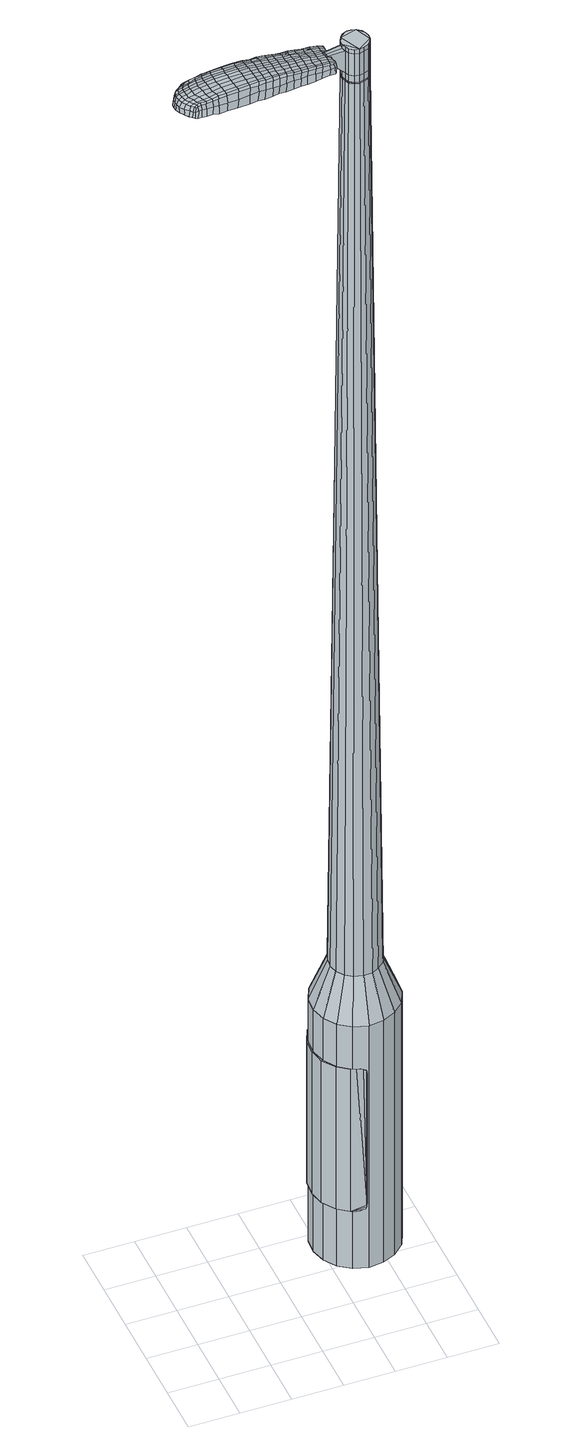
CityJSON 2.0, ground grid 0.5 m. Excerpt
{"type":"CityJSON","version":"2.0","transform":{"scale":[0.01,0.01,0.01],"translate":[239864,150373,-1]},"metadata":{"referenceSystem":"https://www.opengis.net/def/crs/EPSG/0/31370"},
"CityObjects":{
"object1":{"type":"GenericCityObject","attributes":{"cluster":809,"mean_distance_to_centroid":0.257,"new_centroid_x":239865.87,"new_centroid_y":150374.33,"mean_distance_to_camera":9.01,"H1":1.63,"H2":-18.61,"Z_final":110.5,"cluster2":-1,"proj_x":239865.37,"proj_y":150368.63,"id_line":95515,"bearing_l":274.93,"distance":5.73,"orientation":"right","G_obj":184.93},"geometry":[{"type":"MultiSurface","lod":"2","boundaries":[[[0,1,2,3]],[[1,4,5,2]],[[4,6,7,5]],[[6,8,9,7]],[[8,10,11,9]],[[10,12,13,11]],[[12,14,15,13]],[[14,16,17,15]],[[16,18,19,17]],[[18,20,21,19]],[[20,22,23,21]],[[22,24,25,23]],[[24,26,27,25]],[[26,28,29,27]],[[28,30,31,29]],[[30,32,33,31]],[[32,34,35,33]],[[34,0,3,35]],[[36,37,38,39]],[[38,40,41,42]],[[41,43,42]],[[42,44,45,46]],[[45,47,46]],[[46,48,49,50]],[[49,51,50]],[[42,46,50,38]],[[50,52,39,38]],[[53,36,39]],[[2,5,7,35]],[[7,9,11,15]],[[11,13,15]],[[15,17,19,23]],[[19,21,23]],[[23,25,27,31]],[[27,29,31]],[[15,23,31,7]],[[31,33,35,7]],[[3,2,35]],[[1,0,54,55]],[[0,34,56,54]],[[34,32,57,56]],[[32,30,58,57]],[[30,28,59,58]],[[28,26,60,59]],[[26,24,61,60]],[[24,22,62,61]],[[22,20,63,62]],[[20,18,64,63]],[[18,16,65,64]],[[16,14,66,65]],[[14,12,67,66]],[[12,10,68,67]],[[10,8,69,68]],[[8,6,70,69]],[[6,4,71,70]],[[4,1,55,71]],[[55,54,72,73]],[[54,56,74,72]],[[56,57,75,74]],[[57,58,76,75]],[[58,59,77,76]],[[59,60,78,77]],[[60,61,79,78]],[[61,62,80,79]],[[62,63,81,80]],[[63,64,82,81]],[[64,65,83,82]],[[65,66,84,83]],[[66,67,85,84]],[[67,68,86,85]],[[68,69,87,86]],[[69,70,88,87]],[[70,71,89,88]],[[71,55,73,89]],[[90,91,92,93]],[[74,94,91,90]],[[95,96,94,74]],[[97,98,96,95]],[[99,100,98,97]],[[78,101,100,99]],[[102,103,101,78]],[[80,104,103,102]],[[105,106,104,80]],[[82,107,106,105]],[[83,108,107,82]],[[109,110,108,83]],[[111,112,110,109]],[[113,114,112,111]],[[115,116,114,113]],[[117,118,116,115]],[[89,119,118,117]],[[93,92,119,89]],[[120,121,122,123]],[[124,120,123,125]],[[126,124,125,127]],[[128,126,127,129]],[[130,128,129,131]],[[132,130,131,133]],[[134,132,133,135]],[[136,134,135,137]],[[138,136,137,139]],[[140,138,139,141]],[[142,140,141,143]],[[144,142,143,145]],[[146,144,145,147]],[[148,146,147,149]],[[150,148,149,151]],[[152,150,151,153]],[[73,72,90,93]],[[72,74,90]],[[75,95,74]],[[75,76,97,95]],[[76,77,99,97]],[[77,78,99]],[[79,102,78]],[[79,80,102]],[[81,105,80]],[[81,82,105]],[[84,109,83]],[[84,85,111,109]],[[85,86,113,111]],[[86,87,115,113]],[[87,88,117,115]],[[88,89,117]],[[73,93,89]],[[154,155,92,91]],[[155,119,92]],[[156,118,119]],[[156,157,116,118]],[[157,158,114,116]],[[158,159,112,114]],[[159,160,110,112]],[[160,108,110]],[[161,106,107]],[[161,104,106]],[[162,103,104]],[[162,101,103]],[[163,100,101]],[[163,164,98,100]],[[164,165,96,98]],[[165,94,96]],[[154,91,94]],[[39,52,152,166]],[[155,154,167,153]],[[53,39,166,121]],[[154,94,122,167]],[[36,53,121,120]],[[94,165,123,122]],[[37,36,120,124]],[[165,164,125,123]],[[38,37,124,126]],[[164,163,127,125]],[[40,38,126,128]],[[163,101,129,127]],[[41,40,128,130]],[[101,162,131,129]],[[43,41,130,132]],[[162,104,133,131]],[[42,43,132,134]],[[104,161,135,133]],[[44,42,134,136]],[[161,107,137,135]],[[45,44,136,138]],[[107,108,139,137]],[[47,45,138,140]],[[108,160,141,139]],[[46,47,140,142]],[[160,159,143,141]],[[48,46,142,144]],[[159,158,145,143]],[[49,48,144,146]],[[158,157,147,145]],[[51,49,146,148]],[[157,156,149,147]],[[50,51,148,150]],[[156,119,151,149]],[[52,50,150,152]],[[119,155,153,151]],[[152,153,168,169]],[[153,167,170,168]],[[167,122,171,170]],[[122,121,172,171]],[[121,166,173,172]],[[166,152,169,173]],[[174,175,176,177]],[[178,174,177,179]],[[174,178,180,181]],[[175,174,181,182]],[[183,184,185,186]],[[187,183,186,188]],[[183,187,189,190]],[[184,183,190,191]],[[192,193,194,195]],[[196,192,195,197]],[[192,196,198,199]],[[193,192,199,200]],[[201,202,203,204]],[[205,201,204,206]],[[201,205,207,208]],[[202,201,208,209]],[[210,211,212,213]],[[214,210,213,215]],[[210,214,216,217]],[[211,210,217,218]],[[219,220,221,222]],[[223,219,222,224]],[[219,223,225,226]],[[220,219,226,227]],[[228,229,230,231]],[[220,228,231,221]],[[228,220,227,232]],[[229,228,232,233]],[[234,235,236,237]],[[229,234,237,230]],[[234,229,233,238]],[[235,234,238,239]],[[240,178,179,241]],[[235,240,241,236]],[[240,235,239,242]],[[178,240,242,180]],[[243,244,245,246]],[[247,243,246,248]],[[243,247,249,250]],[[244,243,250,251]],[[252,253,254,255]],[[244,252,255,245]],[[252,244,251,256]],[[253,252,256,257]],[[258,259,260,261]],[[253,258,261,254]],[[258,253,257,262]],[[259,258,262,263]],[[264,265,266,267]],[[259,264,267,260]],[[264,259,263,268]],[[265,264,268,269]],[[270,175,182,271]],[[265,270,271,266]],[[270,265,269,272]],[[175,270,272,176]],[[273,274,275,276]],[[277,273,276,278]],[[273,277,279,280]],[[274,273,280,281]],[[282,283,284,285]],[[274,282,285,275]],[[282,274,281,286]],[[283,282,286,287]],[[288,289,290,291]],[[283,288,291,284]],[[288,283,287,292]],[[289,288,292,293]],[[294,187,188,295]],[[289,294,295,290]],[[294,289,293,296]],[[187,294,296,189]],[[297,298,299,300]],[[301,297,300,302]],[[297,301,303,304]],[[298,297,304,305]],[[306,307,308,309]],[[298,306,309,299]],[[306,298,305,310]],[[307,306,310,311]],[[312,313,314,315]],[[307,312,315,308]],[[312,307,311,316]],[[313,312,316,317]],[[318,319,320,321]],[[313,318,321,314]],[[318,313,317,322]],[[319,318,322,323]],[[324,184,191,325]],[[319,324,325,320]],[[324,319,323,326]],[[184,324,326,185]],[[327,213,212,328]],[[329,327,328,330]],[[327,329,331,332]],[[213,327,332,215]],[[333,329,330,334]],[[335,333,334,336]],[[333,335,337,338]],[[329,333,338,331]],[[339,335,336,340]],[[341,339,340,342]],[[339,341,343,344]],[[335,339,344,337]],[[345,341,342,346]],[[347,345,346,348]],[[345,347,349,350]],[[341,345,350,343]],[[351,347,348,352]],[[202,351,352,203]],[[351,202,209,353]],[[347,351,353,349]],[[354,355,200,199]],[[356,354,199,198]],[[354,356,357,358]],[[355,354,358,359]],[[360,361,359,358]],[[362,360,358,357]],[[360,362,363,364]],[[361,360,364,365]],[[366,367,365,364]],[[368,366,364,363]],[[366,368,369,370]],[[367,366,370,371]],[[372,373,371,370]],[[374,372,370,369]],[[372,374,207,205]],[[373,372,205,206]],[[375,376,377,378]],[[277,375,378,279]],[[375,277,278,379]],[[376,375,379,380]],[[381,196,197,382]],[[376,381,382,377]],[[381,376,380,383]],[[196,381,383,198]],[[384,385,386,387]],[[223,384,387,225]],[[384,223,224,388]],[[385,384,388,389]],[[390,391,392,393]],[[385,390,393,386]],[[390,385,389,394]],[[391,390,394,395]],[[396,193,200,397]],[[391,396,397,392]],[[396,391,395,398]],[[193,396,398,194]],[[399,400,401,402]],[[181,399,402,182]],[[399,181,180,403]],[[400,399,403,404]],[[405,406,407,408]],[[400,405,408,401]],[[405,400,404,409]],[[406,405,409,410]],[[411,204,203,412]],[[406,411,412,407]],[[411,406,410,413]],[[204,411,413,206]],[[414,415,416,417]],[[186,414,417,188]],[[414,186,185,418]],[[415,414,418,419]],[[420,208,207,421]],[[415,420,421,416]],[[420,415,419,422]],[[208,420,422,209]],[[423,424,425,426]],[[301,423,426,303]],[[423,301,302,427]],[[424,423,427,428]],[[429,214,215,430]],[[424,429,430,425]],[[429,424,428,431]],[[214,429,431,216]],[[432,433,434,435]],[[247,432,435,249]],[[432,247,248,436]],[[433,432,436,437]],[[438,439,440,441]],[[433,438,441,434]],[[438,433,437,442]],[[439,438,442,443]],[[444,211,218,445]],[[439,444,445,440]],[[444,439,443,446]],[[211,444,446,212]],[[447,448,437,436]],[[246,447,436,248]],[[447,246,245,449]],[[448,447,449,450]],[[451,452,443,442]],[[448,451,442,437]],[[451,448,450,453]],[[452,451,453,454]],[[455,328,212,446]],[[452,455,446,443]],[[455,452,454,456]],[[328,455,456,330]],[[457,458,459,460]],[[304,457,460,305]],[[457,304,303,426]],[[458,457,426,425]],[[461,332,331,462]],[[458,461,462,459]],[[461,458,425,430]],[[332,461,430,215]],[[463,464,450,449]],[[255,463,449,245]],[[463,255,254,465]],[[464,463,465,466]],[[467,468,454,453]],[[464,467,453,450]],[[467,464,466,469]],[[468,467,469,470]],[[471,334,330,456]],[[468,471,456,454]],[[471,468,470,472]],[[334,471,472,336]],[[473,474,475,476]],[[310,473,476,311]],[[473,310,305,460]],[[474,473,460,459]],[[477,338,337,478]],[[474,477,478,475]],[[477,474,459,462]],[[338,477,462,331]],[[479,480,466,465]],[[261,479,465,254]],[[479,261,260,481]],[[480,479,481,482]],[[483,484,470,469]],[[480,483,469,466]],[[483,480,482,485]],[[484,483,485,486]],[[487,340,336,472]],[[484,487,472,470]],[[487,484,486,488]],[[340,487,488,342]],[[489,490,491,492]],[[316,489,492,317]],[[489,316,311,476]],[[490,489,476,475]],[[493,344,343,494]],[[490,493,494,491]],[[493,490,475,478]],[[344,493,478,337]],[[495,496,482,481]],[[267,495,481,260]],[[495,267,266,497]],[[496,495,497,498]],[[499,500,486,485]],[[496,499,485,482]],[[499,496,498,501]],[[500,499,501,502]],[[503,346,342,488]],[[500,503,488,486]],[[503,500,502,504]],[[346,503,504,348]],[[505,506,507,508]],[[322,505,508,323]],[[505,322,317,492]],[[506,505,492,491]],[[509,350,349,510]],[[506,509,510,507]],[[509,506,491,494]],[[350,509,494,343]],[[511,512,498,497]],[[271,511,497,266]],[[511,271,182,402]],[[512,511,402,401]],[[513,514,502,501]],[[512,513,501,498]],[[513,512,401,408]],[[514,513,408,407]],[[515,352,348,504]],[[514,515,504,502]],[[515,514,407,412]],[[352,515,412,203]],[[516,517,419,418]],[[326,516,418,185]],[[516,326,323,508]],[[517,516,508,507]],[[518,353,209,422]],[[517,518,422,419]],[[518,517,507,510]],[[353,518,510,349]],[[519,520,380,379]],[[276,519,379,278]],[[519,276,275,521]],[[520,519,521,522]],[[523,356,198,383]],[[520,523,383,380]],[[523,520,522,524]],[[356,523,524,357]],[[525,526,527,528]],[[226,525,528,227]],[[525,226,225,387]],[[526,525,387,386]],[[529,530,531,532]],[[526,529,532,527]],[[529,526,386,393]],[[530,529,393,392]],[[533,355,359,534]],[[530,533,534,531]],[[533,530,392,397]],[[355,533,397,200]],[[535,536,522,521]],[[285,535,521,275]],[[535,285,284,537]],[[536,535,537,538]],[[539,362,357,524]],[[536,539,524,522]],[[539,536,538,540]],[[362,539,540,363]],[[541,542,543,544]],[[232,541,544,233]],[[541,232,227,528]],[[542,541,528,527]],[[545,546,547,548]],[[542,545,548,543]],[[545,542,527,532]],[[546,545,532,531]],[[549,361,365,550]],[[546,549,550,547]],[[549,546,531,534]],[[361,549,534,359]],[[551,552,538,537]],[[291,551,537,284]],[[551,291,290,553]],[[552,551,553,554]],[[555,368,363,540]],[[552,555,540,538]],[[555,552,554,556]],[[368,555,556,369]],[[557,558,559,560]],[[238,557,560,239]],[[557,238,233,544]],[[558,557,544,543]],[[561,562,563,564]],[[558,561,564,559]],[[561,558,543,548]],[[562,561,548,547]],[[565,367,371,566]],[[562,565,566,563]],[[565,562,547,550]],[[367,565,550,365]],[[567,568,554,553]],[[295,567,553,290]],[[567,295,188,417]],[[568,567,417,416]],[[569,374,369,556]],[[568,569,556,554]],[[569,568,416,421]],[[374,569,421,207]],[[570,571,404,403]],[[242,570,403,180]],[[570,242,239,560]],[[571,570,560,559]],[[572,573,410,409]],[[571,572,409,404]],[[572,571,559,564]],[[573,572,564,563]],[[574,373,206,413]],[[573,574,413,410]],[[574,573,563,566]],[[373,574,566,371]],[[575,576,577,578]],[[578,577,579,580]],[[581,579,577,582]],[[582,577,576,583]],[[584,585,586,587]],[[587,586,588,589]],[[590,588,586,591]],[[591,586,585,592]],[[593,594,595,596]],[[596,595,597,598]],[[599,597,595,600]],[[600,595,594,601]],[[602,603,604,605]],[[605,604,606,607]],[[608,606,604,609]],[[609,604,603,610]],[[611,612,613,614]],[[614,613,615,616]],[[617,615,613,618]],[[618,613,612,619]],[[620,621,622,623]],[[623,622,624,625]],[[626,624,622,627]],[[627,622,621,628]],[[629,630,631,632]],[[632,631,621,620]],[[628,621,631,633]],[[633,631,630,634]],[[635,636,637,638]],[[638,637,630,629]],[[634,630,637,639]],[[639,637,636,640]],[[580,579,641,642]],[[642,641,636,635]],[[640,636,641,643]],[[643,641,579,581]],[[644,645,646,647]],[[647,646,648,649]],[[650,648,646,651]],[[651,646,645,652]],[[653,654,655,656]],[[656,655,645,644]],[[652,645,655,657]],[[657,655,654,658]],[[659,660,661,662]],[[662,661,654,653]],[[658,654,661,663]],[[663,661,660,664]],[[665,666,667,668]],[[668,667,660,659]],[[664,660,667,669]],[[669,667,666,670]],[[583,576,671,672]],[[672,671,666,665]],[[670,666,671,673]],[[673,671,576,575]],[[674,675,676,677]],[[677,676,678,679]],[[680,678,676,681]],[[681,676,675,682]],[[683,684,685,686]],[[686,685,675,674]],[[682,675,685,687]],[[687,685,684,688]],[[689,690,691,692]],[[692,691,684,683]],[[688,684,691,693]],[[693,691,690,694]],[[589,588,695,696]],[[696,695,690,689]],[[694,690,695,697]],[[697,695,588,590]],[[698,699,700,701]],[[701,700,702,703]],[[704,702,700,705]],[[705,700,699,706]],[[707,708,709,710]],[[710,709,699,698]],[[706,699,709,711]],[[711,709,708,712]],[[713,714,715,716]],[[716,715,708,707]],[[712,708,715,717]],[[717,715,714,718]],[[719,720,721,722]],[[722,721,714,713]],[[718,714,721,723]],[[723,721,720,724]],[[592,585,725,726]],[[726,725,720,719]],[[724,720,725,727]],[[727,725,585,584]],[[611,614,728,729]],[[729,728,730,731]],[[732,730,728,733]],[[733,728,614,616]],[[731,730,734,735]],[[735,734,736,737]],[[738,736,734,739]],[[739,734,730,732]],[[737,736,740,741]],[[741,740,742,743]],[[744,742,740,745]],[[745,740,736,738]],[[743,742,746,747]],[[747,746,748,749]],[[750,748,746,751]],[[751,746,742,744]],[[749,748,752,753]],[[753,752,603,602]],[[610,603,752,754]],[[754,752,748,750]],[[601,755,756,600]],[[600,756,757,599]],[[758,757,756,759]],[[759,756,755,760]],[[760,761,762,759]],[[759,762,763,758]],[[764,763,762,765]],[[765,762,761,766]],[[766,767,768,765]],[[765,768,769,764]],[[770,769,768,771]],[[771,768,767,772]],[[772,773,774,771]],[[771,774,775,770]],[[608,775,774,606]],[[606,774,773,607]],[[776,777,778,779]],[[779,778,678,680]],[[679,678,778,780]],[[780,778,777,781]],[[598,597,782,783]],[[783,782,777,776]],[[781,777,782,784]],[[784,782,597,599]],[[785,786,787,788]],[[788,787,624,626]],[[625,624,787,789]],[[789,787,786,790]],[[791,792,793,794]],[[794,793,786,785]],[[790,786,793,795]],[[795,793,792,796]],[[601,594,797,798]],[[798,797,792,791]],[[796,792,797,799]],[[799,797,594,593]],[[800,801,802,803]],[[803,802,582,583]],[[581,582,802,804]],[[804,802,801,805]],[[806,807,808,809]],[[809,808,801,800]],[[805,801,808,810]],[[810,808,807,811]],[[602,605,812,813]],[[813,812,807,806]],[[811,807,812,814]],[[814,812,605,607]],[[815,816,817,818]],[[818,817,587,589]],[[584,587,817,819]],[[819,817,816,820]],[[608,609,821,822]],[[822,821,816,815]],[[820,816,821,823]],[[823,821,609,610]],[[824,825,826,827]],[[827,826,702,704]],[[702,826,703]],[[703,826,825,828]],[[616,615,829,830]],[[830,829,825,824]],[[828,825,829,831]],[[831,829,615,617]],[[832,833,834,835]],[[835,834,648,650]],[[649,648,834,836]],[[836,834,833,837]],[[838,839,840,841]],[[841,840,833,832]],[[837,833,840,842]],[[842,840,839,843]],[[619,612,844,845]],[[845,844,839,838]],[[843,839,844,846]],[[846,844,612,611]],[[837,847,848,836]],[[836,848,647,649]],[[644,647,848,849]],[[848,847,849]],[[843,850,851,842]],[[842,851,847,837]],[[849,847,851,852]],[[852,851,850,853]],[[611,729,854,846]],[[846,854,850,843]],[[853,850,854,855]],[[855,854,729,731]],[[856,857,858,859]],[[859,858,705,706]],[[704,705,858,827]],[[827,858,857,824]],[[732,733,860,861]],[[861,860,857,856]],[[824,857,860,830]],[[830,860,733,616]],[[862,863,849]],[[849,863,656,644]],[[653,656,863,864]],[[864,863,862,865]],[[853,866,867,852]],[[852,867,862,849]],[[865,862,867,868]],[[868,867,866,869]],[[731,735,870,855]],[[855,870,866,853]],[[869,866,870,871]],[[871,870,735,737]],[[872,873,874,875]],[[875,874,711,712]],[[706,711,874,859]],[[859,874,873,856]],[[738,739,876,877]],[[877,876,873,872]],[[856,873,876,861]],[[861,876,739,732]],[[865,878,864]],[[864,878,662,653]],[[659,662,878,879]],[[879,878,880]],[[869,881,882,868]],[[868,882,878,865]],[[880,878,882,883]],[[883,882,881,884]],[[737,741,885,871]],[[871,885,881,869]],[[884,881,885,886]],[[886,885,741,743]],[[887,888,889,890]],[[890,889,717,718]],[[712,717,889,875]],[[875,889,888,872]],[[744,745,891,892]],[[892,891,888,887]],[[872,888,891,877]],[[877,891,745,738]],[[880,893,894,879]],[[879,894,668,659]],[[665,668,894,895]],[[895,894,893,896]],[[884,897,898,883]],[[883,898,893,880]],[[896,893,898,899]],[[899,898,897,900]],[[743,747,901,886]],[[886,901,897,884]],[[900,897,901,902]],[[902,901,747,749]],[[903,904,905,906]],[[906,905,723,724]],[[718,723,905,890]],[[890,905,904,887]],[[750,751,907,908]],[[908,907,904,903]],[[887,904,907,892]],[[892,907,751,744]],[[896,909,910,895]],[[895,910,672,665]],[[583,672,910,803]],[[803,910,909,800]],[[900,911,912,899]],[[899,912,909,896]],[[800,909,912,809]],[[809,912,911,806]],[[749,753,913,902]],[[902,913,911,900]],[[806,911,913,813]],[[813,913,753,602]],[[820,914,915,819]],[[819,915,727,584]],[[724,727,915,906]],[[906,915,914,903]],[[610,754,916,823]],[[823,916,914,820]],[[903,914,916,908]],[[908,916,754,750]],[[781,917,918,780]],[[780,918,677,679]],[[674,677,918,919]],[[919,918,917,920]],[[599,757,921,784]],[[784,921,917,781]],[[920,917,921,922]],[[922,921,757,758]],[[923,924,925,926]],[[926,925,627,628]],[[626,627,925,788]],[[788,925,924,785]],[[927,928,929,930]],[[930,929,924,923]],[[785,924,929,794]],[[794,929,928,791]],[[760,755,931,932]],[[932,931,928,927]],[[791,928,931,798]],[[798,931,755,601]],[[920,933,934,919]],[[919,934,686,674]],[[683,686,934,935]],[[935,934,933,936]],[[758,763,937,922]],[[922,937,933,920]],[[936,933,937,938]],[[938,937,763,764]],[[939,940,941,942]],[[942,941,633,634]],[[628,633,941,926]],[[926,941,940,923]],[[943,944,945,946]],[[946,945,940,939]],[[923,940,945,930]],[[930,945,944,927]],[[766,761,947,948]],[[948,947,944,943]],[[927,944,947,932]],[[932,947,761,760]],[[936,949,950,935]],[[935,950,692,683]],[[689,692,950,951]],[[951,950,949,952]],[[764,769,953,938]],[[938,953,949,936]],[[952,949,953,954]],[[954,953,769,770]],[[955,956,957,958]],[[958,957,639,640]],[[634,639,957,942]],[[942,957,956,939]],[[959,960,961,962]],[[962,961,956,955]],[[939,956,961,946]],[[946,961,960,943]],[[772,767,963,964]],[[964,963,960,959]],[[943,960,963,948]],[[948,963,767,766]],[[952,965,966,951]],[[951,966,696,689]],[[589,696,966,818]],[[818,966,965,815]],[[770,775,967,954]],[[954,967,965,952]],[[815,965,967,822]],[[822,967,775,608]],[[805,968,969,804]],[[804,969,643,581]],[[640,643,969,958]],[[958,969,968,955]],[[811,970,971,810]],[[810,971,968,805]],[[955,968,971,962]],[[962,971,970,959]],[[607,773,972,814]],[[814,972,970,811]],[[959,970,972,964]],[[964,972,773,772]],[[575,578,177,176]],[[578,580,179,177]],[[590,591,190,189]],[[591,592,191,190]],[[593,596,195,194]],[[596,598,197,195]],[[617,618,217,216]],[[618,619,218,217]],[[620,623,222,221]],[[623,625,224,222]],[[629,632,231,230]],[[632,620,221,231]],[[635,638,237,236]],[[638,629,230,237]],[[580,642,241,179]],[[642,635,236,241]],[[650,651,250,249]],[[651,652,251,250]],[[652,657,256,251]],[[657,658,257,256]],[[658,663,262,257]],[[663,664,263,262]],[[664,669,268,263]],[[669,670,269,268]],[[670,673,272,269]],[[673,575,176,272]],[[680,681,280,279]],[[681,682,281,280]],[[682,687,286,281]],[[687,688,287,286]],[[688,693,292,287]],[[693,694,293,292]],[[694,697,296,293]],[[697,590,189,296]],[[698,701,300,299]],[[701,703,302,300]],[[707,710,309,308]],[[710,698,299,309]],[[713,716,315,314]],[[716,707,308,315]],[[719,722,321,320]],[[722,713,314,321]],[[592,726,325,191]],[[726,719,320,325]],[[776,779,378,377]],[[779,680,279,378]],[[598,783,382,197]],[[783,776,377,382]],[[625,789,388,224]],[[789,790,389,388]],[[790,795,394,389]],[[795,796,395,394]],[[796,799,398,395]],[[799,593,194,398]],[[703,427,302]],[[703,828,428,427]],[[828,831,431,428]],[[831,617,216,431]],[[832,835,435,434]],[[835,650,249,435]],[[838,841,441,440]],[[841,832,434,441]],[[619,845,445,218]],[[845,838,440,445]],[[973,974,975,976]],[[977,978,976,975]],[[979,980,981,982]],[[983,984,985,986]],[[974,987,988,975]],[[989,977,975,988]],[[990,979,982,991]],[[992,993,984,983]],[[987,994,995,988]],[[995,996,989,988]],[[997,990,991,998]],[[999,993,992,1000]],[[994,1001,1002,995]],[[1002,1003,996,995]],[[1004,997,998,1005]],[[1006,999,1000,1007]],[[1008,1009,1010,1011]],[[1012,1013,1009,1008]],[[1012,1014,1015,1013]],[[1014,1016,1017,1015]],[[1018,1019,1020,1021]],[[1022,1023,1019,1018]],[[1024,1025,1023,1022]],[[1026,1027,1025,1024]],[[1021,1010,1009,1018]],[[1018,1009,1013,1022]],[[1013,1015,1024,1022]],[[1015,1017,1026,1024]],[[982,981,978,977]],[[991,982,977,989]],[[996,998,991,989]],[[1003,1005,998,996]],[[983,986,980,979]],[[992,983,979,990]],[[1000,992,990,997]],[[1007,1000,997,1004]],[[984,1008,1011,985]],[[993,1012,1008,984]],[[1014,1012,993,999]],[[1016,1014,999,1006]],[[1028,1029,1030,1031]],[[1030,1032,1033,1034]],[[1030,1034,1035,1036]],[[1030,1036,1031]],[[1037,1028,1031,1038]],[[1039,1038,1031,1040]],[[1041,1040,1031]],[[1042,1030,1029,1043]],[[1044,1042,1043,1045]],[[1046,1044,1045,1047]],[[1048,1046,1047,1049]],[[1050,1048,1049,1051]],[[1051,1052,1053,1054]],[[1051,1054,1055,1056]],[[1051,1056,1057,1058]],[[1057,1059,1060,1061]],[[1057,1061,1062,1063]],[[1057,1063,1058]],[[1051,1058,1050]],[[1064,1065,1029,1028]],[[1066,1067,1032,1030]],[[1068,1069,1041,1031]],[[1065,1070,1043,1029]],[[1071,1066,1030,1042]],[[1070,1072,1045,1043]],[[1073,1071,1042,1044]],[[1072,1074,1047,1045]],[[1075,1073,1044,1046]],[[1074,1076,1049,1047]],[[1077,1075,1046,1048]],[[1076,1078,1051,1049]],[[1079,1077,1048,1050]],[[1078,1080,1052,1051]],[[1081,1082,1059,1057]],[[1083,1079,1050,1058]],[[1053,1052,1080,1084]],[[1054,1053,1084,1085]],[[1055,1054,1085,1086]],[[1056,1055,1086,1087]],[[1057,1056,1087,1081]],[[1088,1064,1028,1037]],[[1089,1088,1037,1038]],[[1090,1089,1038,1039]],[[1091,1090,1039,1040]],[[1069,1091,1040,1041]],[[1033,1032,1067,1092]],[[1060,1059,1082,1093]],[[1034,1033,1092,1094]],[[1035,1034,1094,1095]],[[1036,1035,1095,1096]],[[1031,1036,1096,1068]],[[1061,1060,1093,1097]],[[1062,1061,1097,1098]],[[1063,1062,1098,1099]],[[1058,1063,1099,1083]]]}]}
},
"vertices":[
[143,128,384],[144,143,384],[144,143,96],[143,128,96],[150,156,384],[150,156,96],[161,166,384],[161,166,96],[174,173,384],[174,173,96],[189,174,384],[189,174,96],[203,170,384],[203,170,96],[215,162,384],[215,162,96],[223,149,384],[223,149,96],[227,135,384],[227,135,96],[226,121,384],[226,121,96],[220,107,384],[220,107,96],[209,97,384],[209,97,96],[196,91,384],[196,91,96],[181,89,384],[181,89,96],[167,93,384],[167,93,96],[155,102,384],[155,102,96],[147,114,384],[147,114,96],[175,122,1524],[179,119,1524],[184,118,1524],[172,130,1524],[188,119,1524],[193,121,1524],[198,128,1524],[196,124,1524],[198,133,1524],[197,137,1524],[191,144,1524],[195,141,1524],[186,145,1524],[182,145,1524],[174,139,1524],[177,143,1524],[172,135,1524],[173,126,1524],[160,129,429],[161,138,429],[162,121,429],[167,114,429],[174,109,429],[183,107,429],[192,107,429],[199,111,429],[206,117,429],[209,125,429],[210,134,429],[208,142,429],[203,149,429],[196,154,429],[187,157,429],[179,156,429],[171,152,429],[164,146,429],[172,130,1483],[172,135,1483],[173,126,1483],[175,122,1483],[179,119,1483],[184,118,1483],[188,119,1483],[193,121,1483],[196,124,1483],[198,128,1483],[198,133,1483],[197,137,1483],[195,141,1483],[191,144,1483],[186,145,1483],[182,145,1483],[177,143,1483],[174,139,1483],[172,131,1483],[172,131,1485],[173,135,1485],[173,135,1483],[173,126,1485],[176,123,1483],[176,123,1485],[180,120,1483],[180,120,1485],[184,119,1483],[184,119,1485],[188,119,1485],[192,121,1483],[192,121,1485],[196,124,1485],[197,128,1483],[197,128,1485],[198,133,1485],[197,137,1485],[194,141,1483],[194,141,1485],[190,143,1483],[190,143,1485],[186,144,1483],[186,144,1485],[182,144,1483],[182,144,1485],[178,142,1483],[178,142,1485],[174,139,1485],[175,122,1519],[173,126,1519],[173,126,1493],[175,122,1493],[179,119,1519],[179,119,1493],[184,118,1519],[184,118,1493],[188,119,1519],[188,119,1493],[193,121,1519],[193,121,1493],[196,124,1519],[196,124,1493],[198,128,1519],[198,128,1493],[198,133,1519],[198,133,1493],[197,137,1519],[197,137,1493],[195,141,1519],[195,141,1493],[191,144,1519],[191,144,1493],[186,145,1519],[186,145,1493],[182,145,1519],[182,145,1493],[177,143,1519],[177,143,1493],[174,139,1519],[174,139,1493],[172,135,1519],[172,135,1493],[172,130,1485],[172,135,1485],[177,143,1485],[182,145,1485],[186,145,1485],[191,144,1485],[195,141,1485],[198,128,1485],[193,121,1485],[184,118,1485],[179,119,1485],[175,122,1485],[172,130,1519],[172,130,1493],[153,132,1513],[153,132,1518],[153,129,1513],[153,126,1513],[153,126,1518],[153,129,1518],[78,142,1519],[85,142,1518],[83,144,1509],[76,143,1510],[69,142,1519],[67,143,1510],[70,140,1526],[79,141,1525],[86,141,1525],[81,104,1519],[88,105,1518],[88,106,1525],[81,105,1525],[72,103,1519],[73,104,1526],[71,101,1510],[79,102,1510],[86,103,1509],[6,115,1519],[6,118,1519],[5,118,1513],[5,115,1513],[7,111,1519],[7,111,1513],[9,111,1524],[8,115,1524],[7,119,1524],[80,121,1530],[87,122,1529],[87,125,1529],[80,125,1530],[71,120,1531],[70,124,1531],[71,117,1530],[80,117,1530],[87,118,1529],[160,128,1512],[160,131,1512],[159,131,1517],[159,128,1517],[160,125,1512],[159,125,1517],[160,125,1506],[159,128,1506],[159,131,1506],[19,136,1519],[22,136,1519],[21,138,1512],[18,137,1512],[16,135,1518],[15,136,1512],[17,134,1522],[19,134,1523],[22,135,1524],[27,137,1519],[32,138,1519],[31,139,1512],[25,138,1512],[27,136,1524],[33,137,1525],[38,139,1519],[46,140,1519],[44,141,1511],[37,140,1511],[39,138,1526],[47,138,1526],[57,141,1519],[56,142,1510],[58,139,1526],[151,144,1513],[144,144,1513],[145,143,1518],[152,143,1517],[157,144,1512],[156,143,1516],[156,145,1506],[150,145,1507],[143,145,1507],[136,144,1514],[129,144,1515],[130,142,1520],[137,143,1519],[135,145,1507],[128,145,1507],[121,143,1515],[114,143,1516],[115,142,1522],[122,142,1521],[120,145,1508],[113,145,1508],[106,143,1517],[99,143,1517],[100,141,1524],[107,142,1523],[105,144,1508],[98,144,1509],[92,143,1518],[93,141,1524],[90,144,1509],[21,100,1519],[24,100,1519],[24,101,1524],[21,101,1523],[18,100,1518],[19,101,1522],[18,99,1512],[20,98,1512],[23,98,1512],[29,100,1519],[35,100,1519],[35,101,1525],[29,101,1524],[28,98,1512],[34,98,1512],[41,100,1519],[49,100,1519],[49,102,1526],[41,101,1526],[40,98,1511],[48,99,1511],[60,101,1519],[61,103,1526],[59,100,1510],[154,114,1513],[146,113,1513],[145,112,1507],[153,113,1507],[159,115,1512],[159,114,1506],[158,116,1516],[154,115,1517],[147,114,1518],[139,112,1514],[131,111,1515],[130,109,1507],[138,110,1507],[140,113,1519],[132,112,1520],[124,110,1515],[117,109,1516],[116,107,1508],[123,108,1508],[125,111,1521],[117,110,1522],[109,107,1517],[102,106,1517],[101,105,1509],[108,106,1508],[110,109,1523],[103,108,1524],[95,105,1518],[94,104,1509],[96,107,1524],[154,128,1519],[153,130,1519],[146,127,1520],[146,130,1520],[146,124,1520],[154,125,1519],[139,127,1522],[139,129,1522],[131,126,1523],[131,129,1523],[132,123,1523],[139,124,1521],[124,125,1524],[124,128,1524],[117,125,1525],[116,127,1525],[117,121,1525],[124,122,1524],[109,124,1526],[109,127,1526],[102,123,1527],[102,126,1527],[102,120,1527],[109,121,1526],[94,123,1528],[94,126,1528],[95,119,1528],[11,115,1527],[10,119,1527],[12,111,1526],[16,112,1527],[15,115,1528],[15,119,1528],[21,116,1529],[21,120,1529],[22,112,1528],[30,113,1530],[29,117,1530],[28,120,1530],[36,117,1531],[36,121,1531],[37,113,1530],[46,114,1531],[45,118,1531],[45,122,1531],[58,119,1531],[58,123,1531],[58,115,1531],[16,101,1518],[14,103,1519],[13,102,1513],[15,100,1513],[18,102,1523],[15,104,1523],[10,107,1519],[10,106,1513],[12,107,1524],[14,134,1518],[12,132,1518],[14,131,1523],[16,133,1523],[13,135,1513],[11,133,1513],[10,129,1519],[8,126,1519],[9,126,1524],[11,129,1523],[9,129,1513],[7,126,1513],[6,122,1519],[8,122,1524],[5,122,1513],[79,139,1528],[79,137,1528],[86,137,1528],[86,139,1527],[70,139,1528],[70,137,1529],[79,134,1529],[79,131,1530],[86,132,1529],[86,135,1528],[70,134,1529],[70,131,1530],[79,128,1530],[87,128,1529],[70,127,1531],[82,107,1528],[81,109,1529],[72,108,1529],[73,106,1528],[89,108,1527],[88,110,1528],[81,113,1529],[72,112,1530],[88,114,1528],[161,116,1512],[161,118,1512],[160,119,1517],[160,117,1517],[160,115,1506],[160,118,1506],[161,122,1512],[159,122,1517],[160,121,1506],[159,143,1512],[159,141,1512],[158,142,1506],[158,144,1506],[158,142,1517],[158,141,1517],[159,139,1512],[160,136,1512],[159,137,1506],[158,140,1506],[158,138,1517],[158,136,1517],[160,134,1512],[159,134,1506],[159,133,1517],[152,142,1519],[153,140,1519],[145,142,1520],[145,140,1520],[153,138,1519],[153,135,1519],[145,138,1520],[146,135,1520],[153,133,1519],[146,132,1520],[154,116,1519],[154,118,1519],[147,117,1520],[147,115,1520],[154,121,1519],[147,121,1520],[137,141,1521],[138,140,1521],[130,141,1522],[130,139,1522],[138,137,1521],[138,135,1521],[130,137,1522],[131,134,1523],[138,132,1522],[131,131,1523],[140,114,1521],[140,116,1521],[132,116,1522],[132,113,1522],[139,120,1521],[132,119,1522],[123,141,1523],[123,139,1523],[115,140,1524],[115,139,1524],[123,136,1523],[123,134,1524],[116,136,1525],[116,133,1525],[123,131,1524],[116,130,1525],[125,112,1523],[125,115,1523],[117,114,1524],[118,111,1524],[124,118,1524],[117,117,1525],[108,140,1525],[108,138,1525],[101,140,1526],[101,138,1526],[108,136,1526],[108,133,1526],[101,135,1527],[101,132,1527],[109,130,1526],[101,129,1527],[110,111,1525],[110,113,1525],[103,112,1526],[103,110,1526],[110,116,1526],[102,116,1527],[93,140,1527],[93,138,1527],[94,135,1527],[94,132,1528],[94,129,1528],[96,109,1527],[96,111,1527],[95,115,1528],[20,102,1525],[18,104,1525],[23,102,1526],[21,104,1526],[15,107,1526],[19,107,1527],[18,133,1525],[16,131,1525],[20,132,1526],[21,134,1525],[14,129,1525],[12,126,1526],[16,126,1527],[18,130,1526],[11,122,1526],[15,123,1527],[29,102,1526],[27,104,1527],[35,102,1527],[33,104,1528],[25,108,1528],[31,108,1529],[26,135,1526],[25,133,1527],[31,134,1528],[32,135,1527],[24,130,1527],[22,127,1528],[29,128,1529],[30,131,1528],[21,124,1528],[29,124,1530],[41,103,1528],[40,105,1529],[49,103,1528],[48,106,1529],[38,109,1529],[47,110,1530],[39,136,1528],[38,134,1528],[46,135,1529],[47,137,1528],[37,132,1529],[36,128,1530],[45,129,1530],[45,132,1530],[36,125,1530],[45,125,1531],[61,104,1529],[60,107,1529],[59,111,1530],[58,138,1528],[58,136,1529],[58,133,1530],[58,130,1530],[57,126,1531],[83,142,1509],[85,140,1518],[78,140,1518],[76,141,1509],[69,140,1519],[68,141,1510],[70,138,1525],[79,139,1525],[86,139,1525],[88,108,1525],[87,106,1518],[80,106,1518],[81,107,1525],[72,105,1519],[73,106,1525],[71,103,1510],[79,104,1509],[86,105,1509],[7,118,1513],[8,118,1519],[8,115,1519],[7,115,1513],[9,112,1519],[9,111,1513],[11,112,1524],[10,115,1524],[9,119,1524],[86,125,1528],[87,122,1528],[79,121,1529],[79,124,1529],[70,120,1529],[70,124,1529],[71,117,1529],[80,118,1529],[87,118,1528],[157,131,1516],[158,131,1512],[158,128,1512],[157,128,1516],[158,125,1512],[157,125,1516],[157,125,1506],[157,128,1506],[157,131,1506],[21,136,1512],[22,134,1519],[19,134,1518],[18,135,1512],[17,133,1518],[16,134,1512],[18,132,1522],[20,133,1523],[23,133,1523],[31,137,1512],[33,136,1519],[27,135,1519],[26,137,1512],[28,134,1524],[33,135,1525],[45,139,1511],[46,138,1519],[38,137,1519],[37,138,1511],[39,136,1525],[47,136,1526],[57,139,1519],[56,140,1510],[58,137,1526],[144,141,1518],[144,142,1513],[151,142,1513],[152,141,1517],[156,142,1512],[156,141,1515],[155,143,1506],[150,143,1506],[143,143,1507],[130,140,1520],[129,142,1514],[136,142,1514],[137,141,1519],[135,143,1507],[128,143,1507],[115,140,1522],[114,141,1516],[121,141,1515],[122,140,1521],[120,143,1508],[113,143,1508],[100,139,1523],[99,141,1517],[106,141,1516],[107,140,1522],[105,142,1508],[98,142,1508],[92,141,1517],[93,139,1524],[90,142,1509],[25,103,1523],[24,102,1519],[21,102,1518],[21,103,1523],[19,102,1518],[20,103,1522],[18,101,1512],[20,100,1512],[23,100,1512],[35,103,1525],[35,102,1519],[29,102,1519],[30,103,1524],[28,100,1512],[34,100,1512],[49,104,1526],[49,102,1519],[41,102,1519],[41,103,1525],[40,100,1511],[47,101,1511],[60,103,1519],[61,105,1526],[59,102,1510],[145,114,1507],[146,115,1513],[153,116,1513],[153,115,1506],[158,117,1512],[158,116,1506],[158,118,1515],[154,117,1517],[146,116,1518],[130,111,1507],[131,113,1514],[138,114,1514],[138,112,1507],[139,115,1519],[132,114,1520],[115,109,1508],[116,110,1516],[124,112,1515],[123,110,1508],[124,113,1521],[117,112,1522],[101,107,1508],[102,108,1517],[109,109,1516],[108,108,1508],[110,111,1522],[102,110,1523],[94,107,1517],[93,106,1509],[95,109,1524],[153,128,1518],[152,130,1518],[146,127,1519],[145,130,1519],[146,124,1519],[153,125,1518],[138,127,1520],[138,129,1520],[131,126,1521],[131,129,1521],[131,123,1521],[138,124,1520],[123,125,1523],[123,128,1523],[116,125,1524],[116,127,1524],[116,121,1524],[124,122,1523],[109,124,1525],[108,127,1525],[101,123,1526],[101,126,1526],[102,120,1526],[109,121,1525],[94,123,1527],[94,126,1527],[94,119,1527],[12,119,1526],[12,115,1526],[13,112,1525],[17,112,1526],[16,116,1526],[16,119,1526],[22,120,1528],[22,116,1528],[23,113,1527],[30,113,1528],[29,117,1529],[29,120,1529],[36,121,1530],[36,117,1530],[37,114,1529],[46,115,1530],[45,118,1530],[45,122,1530],[58,123,1530],[58,119,1530],[58,116,1530],[15,103,1513],[15,104,1518],[17,103,1518],[17,102,1512],[19,104,1523],[17,105,1523],[12,108,1519],[11,107,1513],[14,108,1523],[15,130,1523],[14,130,1518],[16,132,1518],[17,131,1523],[15,133,1512],[13,131,1512],[11,125,1523],[10,125,1519],[12,128,1519],[13,128,1523],[11,128,1513],[9,125,1513],[8,122,1519],[10,122,1524],[8,122,1513],[86,137,1527],[79,136,1527],[79,138,1527],[86,138,1526],[70,137,1527],[70,136,1528],[86,131,1528],[79,131,1528],[79,134,1528],[86,134,1527],[70,133,1528],[70,130,1529],[79,128,1529],[86,128,1528],[70,127,1529],[72,109,1528],[81,110,1527],[81,108,1527],[73,107,1527],[88,109,1526],[88,110,1527],[80,113,1528],[72,113,1528],[87,114,1527],[158,119,1516],[159,118,1512],[159,117,1512],[158,118,1516],[158,117,1506],[158,122,1512],[158,122,1516],[158,121,1506],[156,142,1506],[157,141,1512],[157,142,1512],[156,143,1506],[156,141,1516],[156,140,1516],[156,137,1506],[157,136,1512],[157,139,1512],[156,139,1506],[156,138,1516],[156,136,1516],[157,133,1512],[157,134,1506],[157,133,1516],[152,140,1518],[152,141,1518],[145,140,1519],[152,135,1518],[152,138,1518],[145,137,1519],[145,135,1519],[152,133,1518],[145,132,1519],[146,117,1519],[153,118,1518],[154,117,1518],[146,116,1519],[153,121,1518],[146,121,1519],[137,139,1520],[137,140,1520],[130,140,1521],[130,139,1521],[138,134,1520],[137,137,1520],[130,137,1521],[130,134,1521],[138,132,1520],[130,131,1521],[132,116,1521],[139,117,1520],[139,116,1520],[132,115,1521],[139,120,1520],[131,119,1521],[122,139,1522],[115,139,1523],[115,138,1523],[123,133,1522],[122,136,1522],[115,136,1523],[115,133,1524],[123,131,1523],[116,130,1524],[117,114,1523],[124,115,1522],[124,114,1522],[117,113,1523],[124,118,1522],[117,117,1523],[108,138,1524],[108,139,1524],[100,139,1525],[100,138,1525],[108,132,1525],[108,135,1524],[100,135,1525],[101,132,1526],[108,130,1525],[101,129,1526],[102,112,1525],[110,113,1524],[110,112,1524],[102,111,1525],[109,117,1524],[102,116,1525],[93,137,1526],[93,138,1526],[93,132,1527],[93,135,1526],[93,129,1527],[95,111,1526],[95,110,1526],[95,115,1526],[19,105,1524],[21,104,1524],[24,104,1525],[22,105,1525],[16,108,1525],[19,108,1525],[21,131,1525],[17,130,1524],[19,132,1524],[22,132,1525],[17,126,1526],[13,125,1525],[15,128,1524],[19,129,1525],[12,122,1525],[16,123,1526],[27,105,1526],[29,104,1526],[35,104,1526],[34,105,1527],[25,109,1526],[32,109,1527],[32,133,1527],[26,132,1526],[27,133,1526],[33,134,1526],[30,127,1528],[23,126,1527],[24,129,1526],[31,130,1527],[22,123,1527],[29,124,1528],[40,106,1527],[41,104,1527],[49,105,1527],[48,106,1528],[39,109,1528],[47,110,1529],[46,134,1528],[38,133,1527],[39,135,1527],[47,135,1527],[45,128,1529],[37,128,1529],[37,131,1528],[46,132,1528],[36,124,1529],[45,125,1530],[60,107,1528],[61,106,1528],[59,111,1529],[58,135,1528],[58,136,1528],[58,129,1529],[58,132,1529],[57,126,1530],[156,143,1508],[156,136,1508],[124,135,1509],[123,142,1509],[102,133,1510],[102,142,1510],[63,131,1512],[62,140,1512],[80,142,1511],[81,132,1511],[45,129,1513],[32,128,1514],[31,136,1514],[44,139,1513],[157,130,1508],[125,127,1509],[103,125,1510],[64,122,1512],[82,123,1511],[46,120,1513],[32,119,1514],[158,123,1508],[125,119,1509],[104,116,1510],[64,112,1512],[82,114,1511],[33,110,1514],[46,111,1513],[158,116,1508],[126,111,1509],[105,108,1510],[65,103,1512],[83,105,1511],[34,101,1514],[47,101,1513],[18,126,1514],[14,124,1514],[13,131,1514],[17,134,1514],[19,118,1514],[14,117,1514],[20,109,1514],[15,110,1514],[20,101,1514],[15,103,1514],[9,121,1515],[6,118,1515],[6,119,1515],[9,126,1515],[9,117,1515],[6,117,1515],[10,112,1515],[6,115,1515],[10,108,1515],[7,114,1515],[170,91,334],[165,93,334],[165,93,165],[179,89,171],[170,91,165],[173,90,165],[176,90,166],[178,89,167],[179,89,169],[173,90,334],[176,90,333],[178,89,332],[179,89,331],[179,89,328],[154,101,165],[154,101,334],[145,114,165],[145,114,334],[142,128,165],[142,128,334],[143,143,165],[143,143,334],[149,157,165],[149,157,334],[152,160,334],[154,162,334],[156,164,333],[158,166,332],[159,167,331],[159,167,328],[152,160,165],[159,167,171],[159,167,169],[158,166,167],[156,164,166],[154,162,165],[170,94,334],[167,95,334],[167,95,165],[170,94,165],[180,91,171],[180,91,328],[156,103,334],[156,103,165],[148,115,334],[148,115,165],[144,128,334],[144,128,165],[145,142,334],[145,142,165],[151,155,334],[151,155,165],[154,158,334],[161,165,328],[161,165,171],[154,158,165],[156,160,334],[158,162,333],[160,164,332],[161,165,331],[174,93,334],[177,92,333],[179,92,332],[180,92,331],[174,93,165],[161,165,169],[177,92,166],[179,92,167],[180,92,169],[160,164,167],[158,162,166],[156,160,165]
]}
